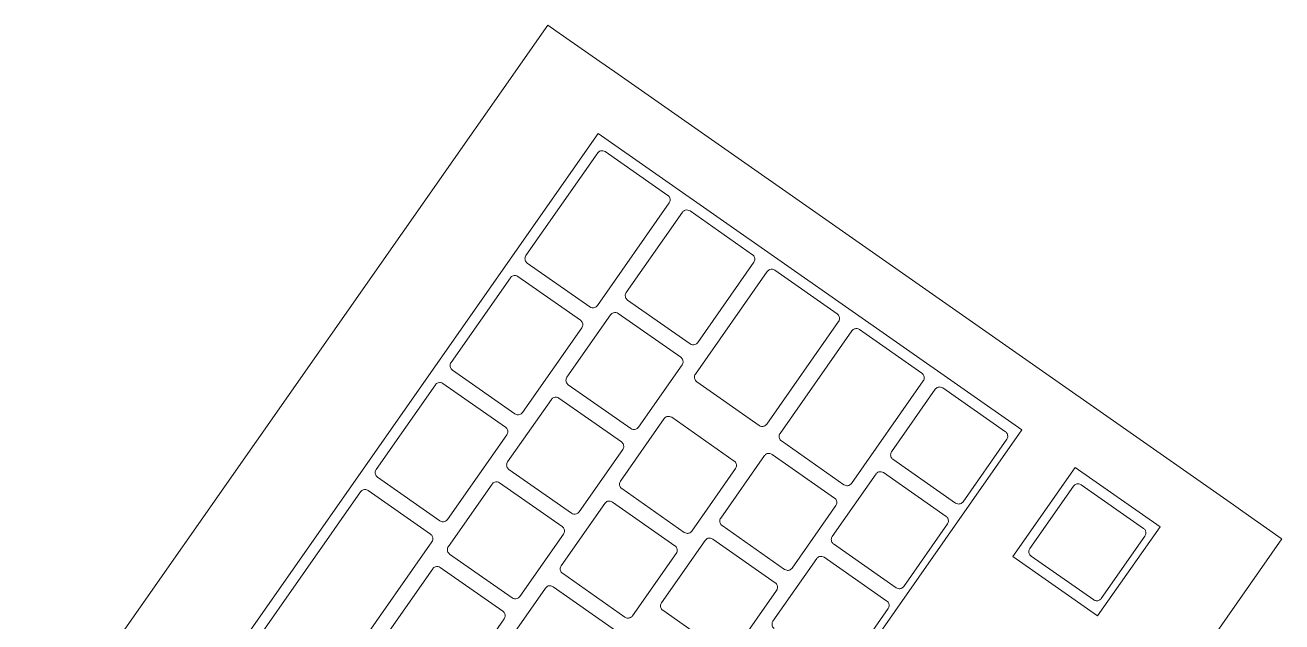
# Model space of a CAD drawing. Header units: inches. Extents: x 1 to 4637, y -664 to 702.
# Drawn here: x 1133.69 to 1142.78, y 224.91 to 229.23 of the extents above; entities that cross this region are included whole.
import ezdxf

# ---------------------------------------------------------------- set-up
doc = ezdxf.new("R2010")
doc.units = ezdxf.units.IN
doc.header["$MEASUREMENT"] = 0
doc.layers.add('I-FURN', color=30, linetype='Continuous', lineweight=9)

# ---------------------------------------------------------------- blocks, each defined once
blk = doc.blocks.new('Desk - Group 3 - No Side Chairs-V9-New Construction - Tel_Data_Elec Plan')
at = {"layer": 'I-FURN'}
for p, q in [((30.0812, -12.8874), (15.2461, -2.4997)), ((20.0738, -6.7933), (29.2973, -13.2517)), ((11.5285, -7.8091), (26.3635, -18.1967)), ((23.6412, -9.3863), (26.7049, -11.5315)), ((27.1521, -16.3155), (17.9286, -9.8571)), ((26.3431, -12.0482), (23.2794, -9.903)), ((26.7146, -11.5864), (26.398, -12.0386)), ((26.4947, -12.1063), (26.8113, -11.6541)), ((26.8662, -11.6445), (27.4789, -12.0735)), ((25.6954, -11.7378), (26.1469, -12.054)), ((26.1565, -12.1088), (25.8399, -12.561)), ((25.9366, -12.6288), (26.2533, -12.1765)), ((26.3081, -12.1669), (26.7596, -12.483)), ((27.1171, -12.5902), (26.5044, -12.1612)), ((27.4886, -12.1283), (27.172, -12.5805)), ((25.7851, -12.5707), (25.3336, -12.2545)), ((27.2687, -12.6483), (27.5853, -12.1961)), ((27.6402, -12.1864), (28.2529, -12.6155)), ((26.7693, -12.5379), (26.4527, -12.9901)), ((25.5566, -12.5538), (26.0081, -12.87)), ((26.5494, -13.0578), (26.866, -12.6056)), ((26.9209, -12.5959), (27.3724, -12.9121)), ((26.3978, -12.9997), (25.9463, -12.6836)), ((27.8911, -13.1322), (27.2784, -12.7031)), ((28.2626, -12.6703), (27.946, -13.1225)), ((28.0427, -13.1903), (28.3593, -12.738)), ((28.4142, -12.7284), (29.1559, -13.2478)), ((30.0812, -12.8874), (30.0403, -12.9457)), ((26.0177, -12.9248), (25.7011, -13.377)), ((25.7978, -13.4447), (26.1145, -12.9925)), ((26.1693, -12.9829), (26.6208, -13.299)), ((27.382, -12.9669), (27.0654, -13.4191)), ((30.0403, -12.9457), (29.8188, -13.2621)), ((27.1622, -13.4869), (27.4788, -13.0347)), ((27.5336, -13.025), (27.9851, -13.3411)), ((27.0106, -13.4288), (26.5591, -13.1126)), ((29.2973, -13.2517), (27.1521, -16.3155)), ((28.7941, -13.7645), (28.0524, -13.2451)), ((29.8188, -13.2621), (29.7424, -13.3711)), ((26.6305, -13.3538), (26.3138, -13.806)), ((29.1656, -13.3026), (28.849, -13.7548)), ((26.4106, -13.8738), (26.7272, -13.4216)), ((29.7424, -13.3711), (26.609, -17.8461)), ((26.7821, -13.4119), (27.2336, -13.7281)), ((27.9948, -13.396), (27.6782, -13.8482)), ((28.1464, -13.454), (28.7269, -13.8605)), ((26.259, -13.8157), (25.8075, -13.4996)), ((27.6233, -13.8578), (27.1718, -13.5417)), ((27.7749, -13.9159), (28.0915, -13.4637)), ((25.53, -14.1704), (25.8467, -13.7182)), ((25.9015, -13.7085), (26.353, -14.0247)), ((27.2432, -13.7829), (26.9266, -14.2351)), ((26.8718, -14.2448), (26.4203, -13.9286)), ((27.1846, -14.4158), (27.5012, -13.9635)), ((27.5561, -13.9539), (28.2978, -14.4733)), ((28.3651, -14.3772), (27.7846, -13.9707)), ((28.7365, -13.9153), (28.4199, -14.3675)), ((26.3627, -14.0795), (26.046, -14.5317)), ((26.1428, -14.5995), (26.4594, -14.1472)), ((26.5143, -14.1376), (26.9658, -14.4537)), ((25.9912, -14.5414), (25.5397, -14.2252)), ((25.769, -14.5155), (26.2205, -14.8317)), ((26.9754, -14.5086), (26.6588, -14.9608)), ((27.936, -14.99), (27.1943, -14.4706)), ((28.3075, -14.5281), (27.9909, -14.9803)), ((26.7555, -15.0285), (27.0722, -14.5763)), ((27.127, -14.5666), (27.8688, -15.086)), ((26.604, -14.9704), (26.1525, -14.6543)), ((26.2302, -14.8865), (25.9135, -15.3387)), ((26.0103, -15.4065), (26.3269, -14.9543)), ((26.3817, -14.9446), (26.8332, -15.2607)), ((25.8587, -15.3484), (25.4072, -15.0322)), ((27.507, -15.6027), (26.7652, -15.0833)), ((27.8784, -15.1408), (27.5618, -15.593)), ((26.8429, -15.3156), (26.5263, -15.7678)), ((26.623, -15.8355), (26.9397, -15.3833)), ((26.9945, -15.3736), (27.446, -15.6898)), ((26.4714, -15.7774), (26.0199, -15.4613)), ((27.4557, -15.7446), (27.139, -16.1968)), ((27.0842, -16.2065), (26.6327, -15.8904)), ((25.807, -16.8636), (26.2361, -16.2508)), ((26.2361, -16.2508), (26.8811, -16.7025)), ((25.923, -16.8353), (26.2396, -16.3831)), ((26.2945, -16.3734), (26.746, -16.6895)), ((26.8811, -16.7025), (26.452, -17.3152)), ((26.7556, -16.7444), (26.439, -17.1966)), ((26.452, -17.3152), (25.807, -16.8636)), ((26.3842, -17.2063), (25.9327, -16.8901)), ((26.609, -17.8461), (26.5613, -17.9142)), ((26.5613, -17.9142), (26.3664, -18.1926)), ((26.3664, -18.1926), (26.3635, -18.1967))]:
    blk.add_line(p, q, dxfattribs=at)
for points, knots in [([(26.7049, -11.5315), (26.7083, -11.5339), (26.7143, -11.5397), (26.7212, -11.5526), (26.7228, -11.5695), (26.7181, -11.5813), (26.7146, -11.5864)], [0, 0, 0, 0, 0.2, 0.4, 0.7, 1, 1, 1, 1]), ([(26.1469, -12.054), (26.1503, -12.0563), (26.1563, -12.0622), (26.1631, -12.0751), (26.1647, -12.0919), (26.1601, -12.1037), (26.1565, -12.1088)], [0, 0, 0, 0, 0.2, 0.4, 0.7, 1, 1, 1, 1]), ([(27.4789, -12.0735), (27.4823, -12.0759), (27.4883, -12.0817), (27.4952, -12.0946), (27.4968, -12.1115), (27.4921, -12.1233), (27.4886, -12.1283)], [0, 0, 0, 0, 0.2, 0.4, 0.7, 1, 1, 1, 1]), ([(26.5044, -12.1612), (26.501, -12.1588), (26.495, -12.153), (26.4881, -12.1401), (26.4865, -12.1232), (26.4912, -12.1114), (26.4947, -12.1063)], [0, 0, 0, 0, 0.2, 0.4, 0.7, 1, 1, 1, 1]), ([(26.7596, -12.483), (26.763, -12.4854), (26.769, -12.4912), (26.7759, -12.5041), (26.7775, -12.521), (26.7728, -12.5328), (26.7693, -12.5379)], [0, 0, 0, 0, 0.2, 0.4, 0.7, 1, 1, 1, 1]), ([(25.9463, -12.6836), (25.9429, -12.6812), (25.9369, -12.6754), (25.93, -12.6624), (25.9285, -12.6456), (25.9331, -12.6338), (25.9366, -12.6288)], [0, 0, 0, 0, 0.2, 0.4, 0.7, 1, 1, 1, 1]), ([(28.2529, -12.6155), (28.2563, -12.6178), (28.2623, -12.6236), (28.2692, -12.6365), (28.2708, -12.6534), (28.2661, -12.6652), (28.2626, -12.6703)], [0, 0, 0, 0, 0.2, 0.4, 0.7, 1, 1, 1, 1]), ([(27.2784, -12.7031), (27.275, -12.7008), (27.269, -12.6949), (27.2621, -12.682), (27.2605, -12.6652), (27.2652, -12.6533), (27.2687, -12.6483)], [0, 0, 0, 0, 0.2, 0.4, 0.7, 1, 1, 1, 1]), ([(26.0081, -12.87), (26.0115, -12.8723), (26.0175, -12.8782), (26.0243, -12.8911), (26.0259, -12.908), (26.0213, -12.9197), (26.0177, -12.9248)], [0, 0, 0, 0, 0.2, 0.4, 0.7, 1, 1, 1, 1]), ([(27.3724, -12.9121), (27.3758, -12.9144), (27.3818, -12.9203), (27.3886, -12.9332), (27.3902, -12.95), (27.3856, -12.9619), (27.382, -12.9669)], [0, 0, 0, 0, 0.2, 0.4, 0.7, 1, 1, 1, 1]), ([(26.5591, -13.1126), (26.5557, -13.1103), (26.5497, -13.1044), (26.5428, -13.0915), (26.5412, -13.0746), (26.5459, -13.0629), (26.5494, -13.0578)], [0, 0, 0, 0, 0.2, 0.4, 0.7, 1, 1, 1, 1]), ([(28.0524, -13.2451), (28.049, -13.2427), (28.043, -13.2369), (28.0361, -13.224), (28.0345, -13.2071), (28.0392, -13.1953), (28.0427, -13.1903)], [0, 0, 0, 0, 0.2, 0.4, 0.7, 1, 1, 1, 1]), ([(29.1559, -13.2478), (29.1593, -13.2501), (29.1653, -13.2559), (29.1722, -13.2688), (29.1738, -13.2857), (29.1691, -13.2975), (29.1656, -13.3026)], [0, 0, 0, 0, 0.2, 0.4, 0.7, 1, 1, 1, 1]), ([(26.6208, -13.299), (26.6242, -13.3014), (26.6302, -13.3072), (26.6371, -13.3202), (26.6387, -13.337), (26.634, -13.3488), (26.6305, -13.3538)], [0, 0, 0, 0, 0.2, 0.4, 0.7, 1, 1, 1, 1]), ([(27.9851, -13.3411), (27.9885, -13.3435), (27.9945, -13.3493), (28.0014, -13.3622), (28.003, -13.3791), (27.9983, -13.3909), (27.9948, -13.396)], [0, 0, 0, 0, 0.2, 0.4, 0.7, 1, 1, 1, 1]), ([(25.8075, -13.4996), (25.8041, -13.4972), (25.7981, -13.4913), (25.7927, -13.4812), (25.7905, -13.471), (25.7908, -13.4586), (25.7943, -13.4498), (25.7978, -13.4447)], [0, 0, 0, 0, 0.2, 0.4, 0.55, 0.7, 1, 1, 1, 1]), ([(27.1718, -13.5417), (27.1684, -13.5393), (27.1624, -13.5335), (27.1556, -13.5205), (27.154, -13.5037), (27.1586, -13.4919), (27.1622, -13.4869)], [0, 0, 0, 0, 0.2, 0.4, 0.7, 1, 1, 1, 1]), ([(27.2336, -13.7281), (27.237, -13.7304), (27.243, -13.7363), (27.2498, -13.7492), (27.2514, -13.7661), (27.2468, -13.7779), (27.2432, -13.7829)], [0, 0, 0, 0, 0.2, 0.4, 0.7, 1, 1, 1, 1]), ([(26.4203, -13.9286), (26.4169, -13.9262), (26.4108, -13.9204), (26.4055, -13.9102), (26.4033, -13.9001), (26.4036, -13.8876), (26.4071, -13.8788), (26.4106, -13.8738)], [0, 0, 0, 0, 0.2, 0.4, 0.55, 0.7, 1, 1, 1, 1]), ([(28.7269, -13.8605), (28.7303, -13.8629), (28.7363, -13.8687), (28.7431, -13.8816), (28.7447, -13.8985), (28.7401, -13.9103), (28.7365, -13.9153)], [0, 0, 0, 0, 0.2, 0.4, 0.7, 1, 1, 1, 1]), ([(27.7846, -13.9707), (27.7812, -13.9684), (27.7752, -13.9625), (27.7683, -13.9496), (27.7667, -13.9327), (27.7714, -13.921), (27.7749, -13.9159)], [0, 0, 0, 0, 0.2, 0.4, 0.7, 1, 1, 1, 1]), ([(26.353, -14.0247), (26.3564, -14.0271), (26.3625, -14.0329), (26.3678, -14.0431), (26.37, -14.0533), (26.3697, -14.0657), (26.3662, -14.0745), (26.3627, -14.0795)], [0, 0, 0, 0, 0.2, 0.4, 0.55, 0.7, 1, 1, 1, 1]), ([(26.9658, -14.4537), (26.9692, -14.4561), (26.9752, -14.462), (26.9806, -14.4722), (26.9828, -14.4823), (26.9824, -14.4947), (26.979, -14.5035), (26.9754, -14.5086)], [0, 0, 0, 0, 0.2, 0.4, 0.55, 0.7, 1, 1, 1, 1]), ([(27.1943, -14.4706), (27.1909, -14.4682), (27.1848, -14.4624), (27.1795, -14.4522), (27.1773, -14.442), (27.1776, -14.4296), (27.1811, -14.4208), (27.1846, -14.4158)], [0, 0, 0, 0, 0.2, 0.4, 0.55, 0.7, 1, 1, 1, 1]), ([(28.2978, -14.4733), (28.3012, -14.4756), (28.3072, -14.4815), (28.3141, -14.4944), (28.3157, -14.5113), (28.311, -14.523), (28.3075, -14.5281)], [0, 0, 0, 0, 0.2, 0.4, 0.7, 1, 1, 1, 1]), ([(26.1525, -14.6543), (26.149, -14.6519), (26.143, -14.646), (26.1376, -14.6358), (26.1355, -14.6256), (26.1358, -14.6132), (26.1393, -14.6045), (26.1428, -14.5995)], [0, 0, 0, 0, 0.2, 0.4, 0.55, 0.7, 1, 1, 1, 1]), ([(26.2205, -14.8317), (26.2239, -14.8341), (26.23, -14.84), (26.2353, -14.8502), (26.2375, -14.8603), (26.2372, -14.8727), (26.2337, -14.8815), (26.2302, -14.8865)], [0, 0, 0, 0, 0.2, 0.4, 0.55, 0.7, 1, 1, 1, 1]), ([(26.7652, -15.0833), (26.7618, -15.0809), (26.7557, -15.0751), (26.7504, -15.0649), (26.7482, -15.0547), (26.7486, -15.0423), (26.752, -15.0335), (26.7555, -15.0285)], [0, 0, 0, 0, 0.2, 0.4, 0.55, 0.7, 1, 1, 1, 1]), ([(27.8688, -15.086), (27.8722, -15.0884), (27.8782, -15.0942), (27.8836, -15.1044), (27.8858, -15.1146), (27.8854, -15.127), (27.882, -15.1358), (27.8784, -15.1408)], [0, 0, 0, 0, 0.2, 0.4, 0.55, 0.7, 1, 1, 1, 1]), ([(26.8332, -15.2607), (26.8367, -15.2631), (26.8427, -15.269), (26.8481, -15.2792), (26.8502, -15.2894), (26.8499, -15.3018), (26.8464, -15.3106), (26.8429, -15.3156)], [0, 0, 0, 0, 0.2, 0.4, 0.55, 0.7, 1, 1, 1, 1]), ([(26.0199, -15.4613), (26.0165, -15.4589), (26.0104, -15.453), (26.0051, -15.4427), (26.0029, -15.4326), (26.0033, -15.4202), (26.0068, -15.4115), (26.0103, -15.4065)], [0, 0, 0, 0, 0.2, 0.4, 0.55, 0.7, 1, 1, 1, 1]), ([(27.446, -15.6898), (27.4494, -15.6922), (27.4555, -15.6981), (27.4608, -15.7083), (27.463, -15.7185), (27.4627, -15.7308), (27.4592, -15.7396), (27.4557, -15.7446)], [0, 0, 0, 0, 0.2, 0.4, 0.55, 0.7, 1, 1, 1, 1]), ([(26.6327, -15.8904), (26.6293, -15.8879), (26.6232, -15.882), (26.6178, -15.8718), (26.6157, -15.8616), (26.6161, -15.8493), (26.6195, -15.8405), (26.623, -15.8355)], [0, 0, 0, 0, 0.2, 0.4, 0.55, 0.7, 1, 1, 1, 1]), ([(26.746, -16.6895), (26.7494, -16.692), (26.7555, -16.6979), (26.7609, -16.7082), (26.763, -16.7184), (26.7626, -16.7307), (26.7591, -16.7394), (26.7556, -16.7444)], [0, 0, 0, 0, 0.2, 0.4, 0.55, 0.7, 1, 1, 1, 1])]:
    blk.add_open_spline(points, degree=3, knots=knots, dxfattribs=at)
for points in [[(26.8113, -11.6541), (26.8137, -11.6507), (26.8195, -11.6447), (26.8305, -11.6389), (26.8429, -11.6367), (26.8553, -11.6384), (26.8628, -11.6421), (26.8662, -11.6445)], [(26.398, -12.0386), (26.3956, -12.042), (26.3898, -12.048), (26.3788, -12.0538), (26.3664, -12.056), (26.354, -12.0543), (26.3465, -12.0506), (26.3431, -12.0482)], [(26.2533, -12.1765), (26.2556, -12.1732), (26.2614, -12.1672), (26.2725, -12.1613), (26.2848, -12.1591), (26.2972, -12.1608), (26.3047, -12.1645), (26.3081, -12.1669)], [(27.5853, -12.1961), (27.5877, -12.1927), (27.5935, -12.1867), (27.6046, -12.1808), (27.6169, -12.1786), (27.6293, -12.1804), (27.6368, -12.184), (27.6402, -12.1864)], [(25.8399, -12.561), (25.8375, -12.5644), (25.8318, -12.5704), (25.8207, -12.5762), (25.8084, -12.5784), (25.796, -12.5767), (25.7885, -12.573), (25.7851, -12.5707)], [(26.866, -12.6056), (26.8684, -12.6022), (26.8742, -12.5962), (26.8852, -12.5904), (26.8976, -12.5882), (26.91, -12.5899), (26.9175, -12.5936), (26.9209, -12.5959)], [(27.172, -12.5805), (27.1696, -12.5839), (27.1638, -12.5899), (27.1528, -12.5958), (27.1404, -12.598), (27.128, -12.5962), (27.1205, -12.5926), (27.1171, -12.5902)], [(28.3593, -12.738), (28.3617, -12.7347), (28.3675, -12.7287), (28.3786, -12.7228), (28.3909, -12.7206), (28.4033, -12.7223), (28.4108, -12.726), (28.4142, -12.7284)], [(26.1145, -12.9925), (26.1168, -12.9892), (26.1226, -12.9832), (26.1336, -12.9773), (26.146, -12.9751), (26.1584, -12.9768), (26.1659, -12.9805), (26.1693, -12.9829)], [(26.4527, -12.9901), (26.4503, -12.9934), (26.4445, -12.9994), (26.4335, -13.0053), (26.4212, -13.0075), (26.4087, -13.0058), (26.4012, -13.0021), (26.3978, -12.9997)], [(27.4788, -13.0347), (27.4812, -13.0313), (27.4869, -13.0253), (27.498, -13.0194), (27.5103, -13.0172), (27.5227, -13.019), (27.5302, -13.0226), (27.5336, -13.025)], [(27.946, -13.1225), (27.9436, -13.1259), (27.9378, -13.1319), (27.9268, -13.1378), (27.9144, -13.1399), (27.902, -13.1382), (27.8945, -13.1345), (27.8911, -13.1322)], [(26.7272, -13.4216), (26.7296, -13.4182), (26.7354, -13.4122), (26.7464, -13.4064), (26.7587, -13.4042), (26.7711, -13.4059), (26.7787, -13.4095), (26.7821, -13.4119)], [(27.0654, -13.4191), (27.063, -13.4225), (27.0573, -13.4285), (27.0462, -13.4343), (27.0339, -13.4365), (27.0215, -13.4348), (27.014, -13.4312), (27.0106, -13.4288)], [(28.0915, -13.4637), (28.0939, -13.4603), (28.0997, -13.4543), (28.1107, -13.4485), (28.1231, -13.4463), (28.1355, -13.448), (28.143, -13.4517), (28.1464, -13.454)], [(25.8467, -13.7182), (25.849, -13.7148), (25.8548, -13.7089), (25.8658, -13.703), (25.8781, -13.7008), (25.8906, -13.7025), (25.8981, -13.7061), (25.9015, -13.7085)], [(26.3138, -13.806), (26.3115, -13.8094), (26.3057, -13.8154), (26.2947, -13.8213), (26.2824, -13.8235), (26.27, -13.8218), (26.2624, -13.8181), (26.259, -13.8157)], [(28.849, -13.7548), (28.8466, -13.7582), (28.8408, -13.7642), (28.8298, -13.77), (28.8174, -13.7722), (28.805, -13.7705), (28.7975, -13.7668), (28.7941, -13.7645)], [(27.6782, -13.8482), (27.6758, -13.8515), (27.67, -13.8575), (27.659, -13.8634), (27.6467, -13.8656), (27.6342, -13.8639), (27.6267, -13.8602), (27.6233, -13.8578)], [(27.5012, -13.9635), (27.5036, -13.9602), (27.5094, -13.9542), (27.5204, -13.9483), (27.5327, -13.9461), (27.5451, -13.9478), (27.5527, -13.9515), (27.5561, -13.9539)], [(26.4594, -14.1472), (26.4618, -14.1439), (26.4675, -14.1379), (26.4785, -14.132), (26.4908, -14.1298), (26.5033, -14.1315), (26.5109, -14.1352), (26.5143, -14.1376)], [(26.9266, -14.2351), (26.9242, -14.2385), (26.9185, -14.2444), (26.9075, -14.2503), (26.8952, -14.2525), (26.8827, -14.2508), (26.8752, -14.2471), (26.8718, -14.2448)], [(28.4199, -14.3675), (28.4175, -14.3709), (28.4118, -14.3769), (28.4008, -14.3828), (28.3884, -14.385), (28.376, -14.3833), (28.3685, -14.3796), (28.3651, -14.3772)], [(25.7142, -14.5252), (25.7165, -14.5219), (25.7222, -14.5159), (25.7332, -14.51), (25.7455, -14.5078), (25.758, -14.5095), (25.7656, -14.5131), (25.769, -14.5155)], [(26.046, -14.5317), (26.0437, -14.5351), (26.038, -14.541), (26.027, -14.5469), (26.0147, -14.5491), (26.0022, -14.5474), (25.9946, -14.5438), (25.9912, -14.5414)], [(27.0722, -14.5763), (27.0745, -14.5729), (27.0803, -14.567), (27.0913, -14.5611), (27.1036, -14.5589), (27.1161, -14.5606), (27.1236, -14.5642), (27.127, -14.5666)], [(26.3269, -14.9543), (26.3293, -14.9509), (26.335, -14.945), (26.3459, -14.9391), (26.3583, -14.9368), (26.3707, -14.9385), (26.3783, -14.9422), (26.3817, -14.9446)], [(26.6588, -14.9608), (26.6565, -14.9641), (26.6507, -14.9701), (26.6398, -14.976), (26.6274, -14.9782), (26.615, -14.9765), (26.6074, -14.9728), (26.604, -14.9704)], [(27.9909, -14.9803), (27.9885, -14.9837), (27.9827, -14.9896), (27.9717, -14.9955), (27.9594, -14.9977), (27.947, -14.996), (27.9394, -14.9923), (27.936, -14.99)], [(25.9135, -15.3387), (25.9112, -15.3421), (25.9055, -15.348), (25.8946, -15.3539), (25.8823, -15.3562), (25.8697, -15.3545), (25.8621, -15.3508), (25.8587, -15.3484)], [(26.9397, -15.3833), (26.942, -15.38), (26.9477, -15.374), (26.9587, -15.3681), (26.971, -15.3659), (26.9835, -15.3676), (26.9911, -15.3713), (26.9945, -15.3736)], [(27.5618, -15.593), (27.5595, -15.5964), (27.5537, -15.6024), (27.5428, -15.6082), (27.5304, -15.6105), (27.518, -15.6088), (27.5104, -15.6051), (27.507, -15.6027)], [(26.5263, -15.7678), (26.5239, -15.7711), (26.5182, -15.7771), (26.5073, -15.7829), (26.495, -15.7852), (26.4825, -15.7835), (26.4749, -15.7798), (26.4714, -15.7774)], [(27.139, -16.1968), (27.1367, -16.2002), (27.131, -16.2061), (27.1201, -16.212), (27.1078, -16.2143), (27.0952, -16.2126), (27.0876, -16.2089), (27.0842, -16.2065)], [(26.2396, -16.3831), (26.242, -16.3798), (26.2476, -16.3738), (26.2585, -16.3679), (26.2708, -16.3656), (26.2834, -16.3673), (26.291, -16.371), (26.2945, -16.3734)], [(25.9327, -16.8901), (25.9298, -16.8881), (25.9246, -16.8833), (25.919, -16.8743), (25.9159, -16.8643), (25.9156, -16.854), (25.9179, -16.844), (25.9211, -16.838), (25.923, -16.8353)], [(26.439, -17.1966), (26.4371, -17.1993), (26.4325, -17.2044), (26.4239, -17.2099), (26.4141, -17.2131), (26.4037, -17.2137), (26.3934, -17.2115), (26.3871, -17.2083), (26.3842, -17.2063)]]:
    blk.add_open_spline(points, degree=3, dxfattribs=at)

msp = doc.modelspace()

# ---------------------------------------------------------------- block references
at = {"layer": 'I-FURN', "rotation": 89.9999999999999}
msp.add_blockref('Desk - Group 3 - No Side Chairs-V9-New Construction - Tel_Data_Elec Plan', (1124.5856, 199.1471), dxfattribs=at)

doc.saveas('drawing.dxf')
